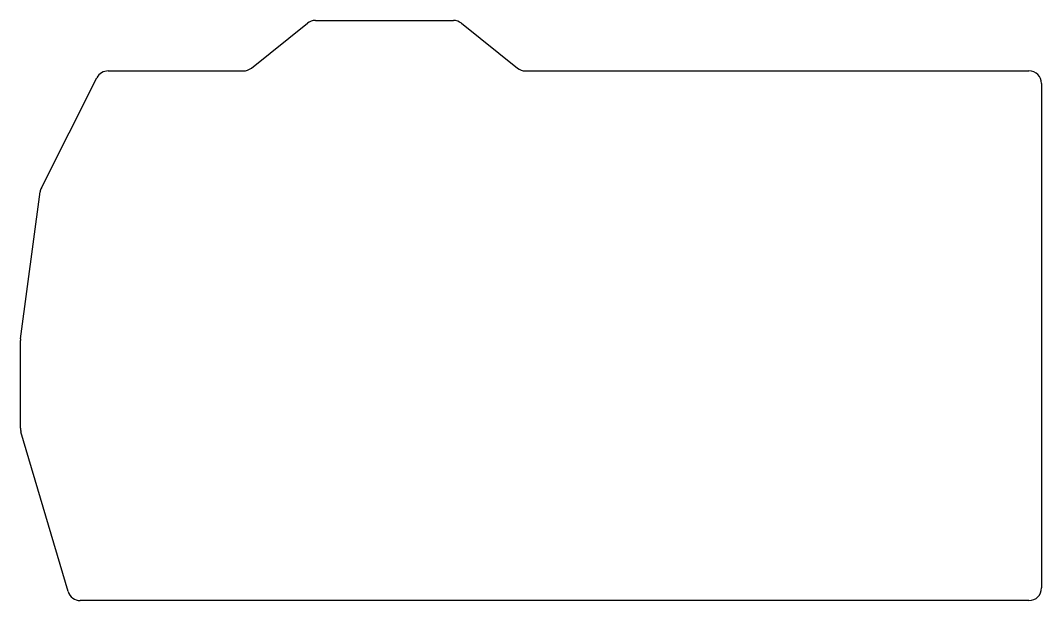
# Model space of a CAD drawing. Header units: millimetres. Extents: x 118 to 361, y -213 to -75.
import ezdxf

# ---------------------------------------------------------------- set-up
doc = ezdxf.new("R2010")
doc.units = ezdxf.units.MM

msp = doc.modelspace()

# ---------------------------------------------------------------- linework, layer by layer
for p, q in [((187.98, -75.19), (220.87, -75.19)), ((172.75, -86.53), (186.1, -75.84)), ((222.75, -75.84), (236.1, -86.53)), ((138.67, -87.19), (170.87, -87.19)), ((237.98, -87.19), (357.85, -87.19)), ((122.77, -115.02), (135.99, -88.83)), ((360.85, -90.19), (360.85, -210.2)), ((117.8, -150.9), (122.47, -115.98)), ((117.78, -172.19), (117.78, -151.3)), ((129.14, -211.05), (117.9, -173.04)), ((357.85, -213.2), (132.02, -213.2))]:
    msp.add_line(p, q)
for centre, start, end in [((187.98, -78.19), 90, 128.6598), ((220.87, -78.19), 51.3402, 90), ((138.67, -90.19), 90, 153.2025), ((170.87, -84.19), 270, 308.6598), ((237.98, -84.19), 231.3402, 270), ((357.85, -90.19), 0, 90), ((125.44, -116.38), 153.2025, 172.3856), ((120.78, -151.3), 172.3856, 180), ((120.78, -172.19), 180, 196.4755), ((132.02, -210.2), 196.4755, 270), ((357.85, -210.2), 270, 0)]:
    msp.add_arc(centre, 3, start, end)

doc.saveas('drawing.dxf')
